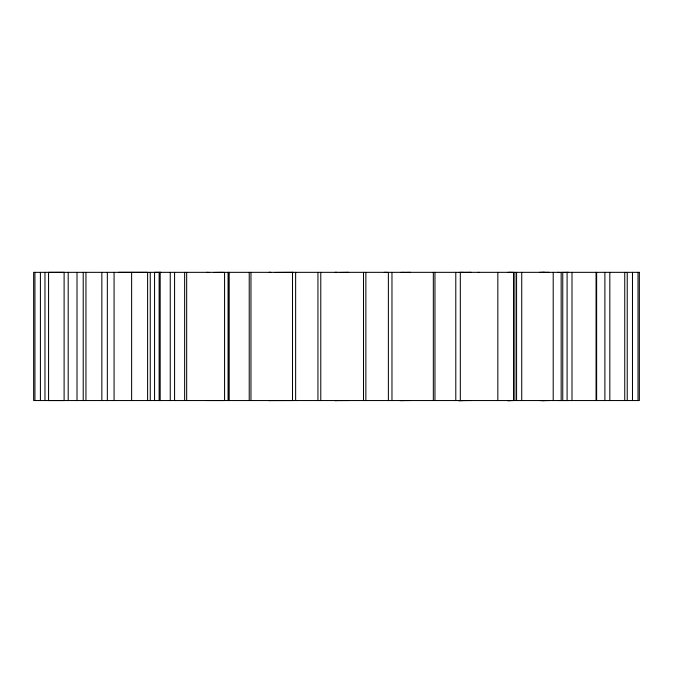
<?xml version="1.0" encoding="UTF-8"?>
<svg xmlns="http://www.w3.org/2000/svg" width="673" height="673" viewBox="0 0 673 673"><rect width="100%" height="100%" fill="white"/><g stroke="black" fill="none" stroke-linecap="round" stroke-linejoin="round"><path stroke-width="1.01" d="M206.51 272.338L209.295 272.464M206.51 400.536L223.36 400.536M541.504 272.464L543.439 272.338M541.504 400.662L543.439 400.536M458.633 272.464L463.133 272.338M270.378 272.338L268.973 272.405L271.026 272.464M270.378 400.536L268.973 400.603L293.285 400.536M511.068 272.338L507.711 272.464L513.507 272.338L513.516 400.544L507.661 400.662L511.068 400.536M337.308 272.338L335.019 272.405L336.138 272.464M337.308 400.536L335.019 400.603L348.69 400.536M403.497 272.338L400.443 272.464M403.497 400.536L400.418 400.603L410.58 400.536M542.581 272.464L549.143 272.338M542.581 400.662L549.143 400.536M568.525 272.338L561.661 272.464M463.133 400.536L458.633 400.662L471.201 400.536M568.525 400.536L557.757 400.536M402.866 272.464L410.58 272.338M339.537 272.464L348.69 272.338M213.753 272.464L223.36 272.338M460.029 272.464L471.201 272.338M275.064 272.464L293.285 272.338M118.557 272.338L147.118 272.338M154.883 272.338L160.982 272.338M384.308 272.338L387.16 272.338M478.259 272.338L479.075 272.338M539.426 272.346L545.298 272.338M539.426 400.544L545.298 400.544M557.757 272.338L559.473 272.464M638.012 272.338L638.012 400.544M632.477 272.338L632.477 400.544M627.244 272.338L627.244 400.544M624.746 272.338L624.746 400.544M609.822 272.338L609.822 400.544M604.892 272.338L604.892 400.544M596.631 272.338L596.631 400.544M596.059 272.338L596.059 400.544M572 272.338L572 400.544M567.095 272.338L567.095 400.544M562.754 272.338L562.754 400.544M561.156 272.338L561.156 400.544M553.206 272.338L553.206 400.544M521.735 272.338L521.735 400.544M516.57 272.338L516.57 400.544M514.887 272.338L514.887 400.544M497.835 272.338L497.835 400.544M460.315 272.338L460.315 400.544M455.789 272.338L455.798 400.544M434.96 272.338L434.96 400.544M433.328 272.338L433.328 400.544M391.972 272.338L391.972 400.544M388.371 272.338L388.371 400.544M365.86 272.338L365.86 400.544M363.504 272.338L363.504 400.544M320.777 272.338L320.785 400.544M317.942 272.338L317.942 400.544M295.64 272.338L295.64 400.544M292.511 272.338L292.511 400.544M250.962 272.338L250.962 400.544M249.229 272.338L249.229 400.544M229.19 272.338L229.19 400.544M228.399 272.338L228.399 400.544M228.172 272.338L228.172 400.544M224.572 272.338L224.572 400.544M186.665 272.338L186.665 400.544M184.638 272.338L184.638 400.544M174.576 272.338L174.576 400.544M170.252 272.338L170.252 400.544M160.182 272.338L160.182 400.544M159.139 272.338L159.139 400.544M154.554 272.338L154.554 400.544M150.256 272.338L150.256 400.544M147.606 272.338L147.606 400.544M131.622 272.338L131.622 400.544M114.073 272.338L114.073 400.544M107.344 272.338L107.344 400.544M101.85 272.338L101.85 400.544M85.951 272.338L85.951 400.544M83.216 272.338L83.216 400.544M77.008 272.338L77.008 400.544M68.2 272.338L68.2 400.544M44.965 272.346L44.965 400.544M40.405 272.346L40.405 400.544M34.937 272.346L34.937 400.544M64.112 272.338L48.557 272.346L48.557 400.544L64.112 400.544L64.112 272.338M639.35 272.338L33.65 272.346L33.65 400.544L639.35 400.544L639.35 272.338"/></g></svg>
